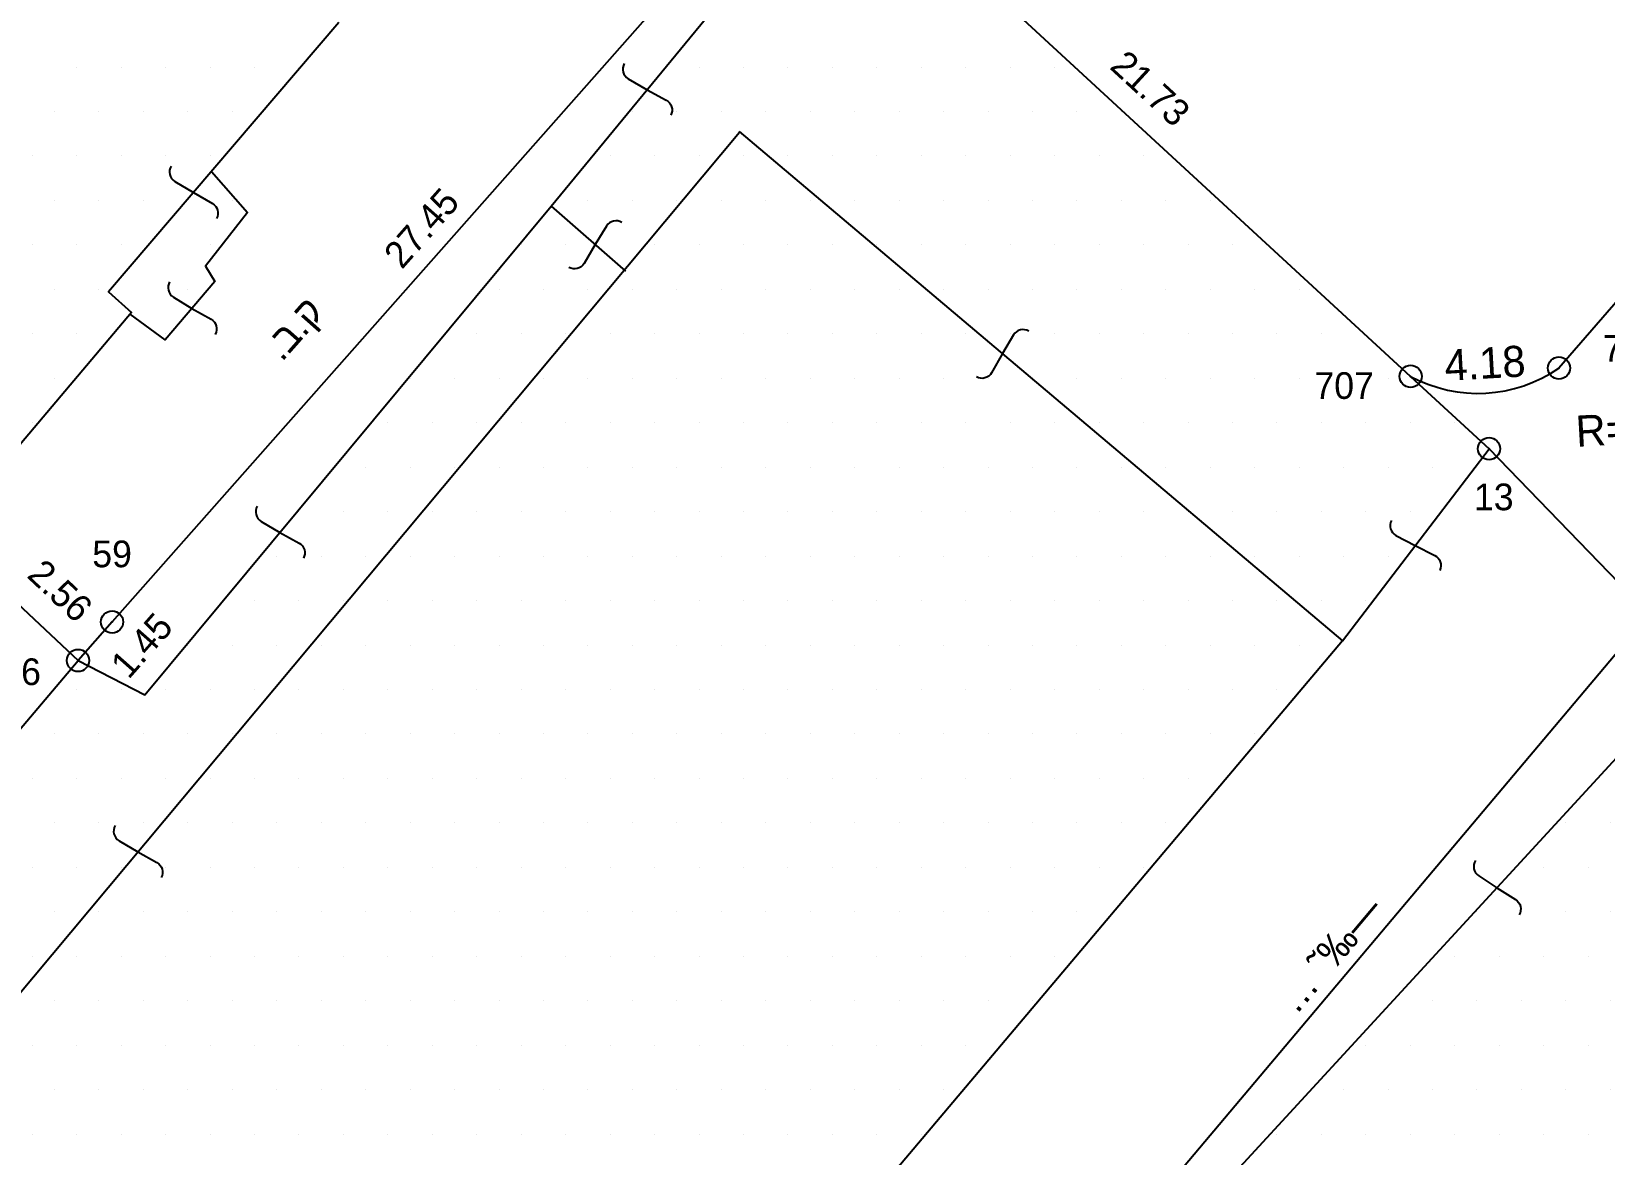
# Model space of a CAD drawing. Header units: feet. Extents: x 199929 to 200372, y 746507 to 746908.
# Drawn here: x 200179.35 to 200223.59, y 746655.68 to 746687.25 of the extents above; entities that cross this region are included whole.
import ezdxf
from ezdxf.enums import TextEntityAlignment as Align

# ---------------------------------------------------------------- set-up
doc = ezdxf.new("R2010")
doc.units = ezdxf.units.FT
doc.header["$LTSCALE"] = 5
doc.header["$MEASUREMENT"] = 0
doc.layers.get('0').update_dxf_attribs({"linetype": 'CONTINUOUS'})
for name, color, linetype in [('1BATIM', 7, 'CONTINUOUS'), ('2NEW_PT', 7, 'CONTINUOUS'), ('701', 3, 'CONTINUOUS'), ('701_H', 3, 'CONTINUOUS'), ('723', 3, 'CONTINUOUS'), ('GVUL_C51-', 7, 'CONTINUOUS'), ('MIVNE-H', 7, 'CONTINUOUS'), ('OLD_FRONTS', 7, 'CONTINUOUS'), ('TR_ANOT_CHORD_L', 7, 'CONTINUOUS'), ('TR_ANOT_FRONTS', 7, 'CONTINUOUS'), ('TR_ANOT_L', 7, 'CONTINUOUS'), ('TR_ANOT_RADIUS', 7, 'CONTINUOUS')]:
    doc.layers.add(name, color=color, linetype=linetype)
doc.styles.add('TRHEBTXT', font='HEBTXT.SHX')

# ---------------------------------------------------------------- blocks, each defined once
blk = doc.blocks.new('TRP0002')
at = {"linetype": 'Continuous'}
blk.add_circle((0, 0, 3000), 0.5, dxfattribs=at)
blk.add_point((0, 0))
at = {"style": 'TRHEBTXT', "flags": 8}
blk.add_attdef('NAME', text='', height=1.199999999999999, dxfattribs=at).set_placement((0, 2.099999999976716), align=Align.BOTTOM_CENTER)
blk.add_attdef('HIGHTM', text='', height=1.6, dxfattribs=at).set_placement((-1, 0), align=Align.RIGHT)
blk.add_attdef('HIGHTC', (1, 0), '', height=1.6, dxfattribs=at)
blk.add_attdef('MARK', text='', height=2, dxfattribs=at).set_placement((0, -1.300000000046566), align=Align.TOP_CENTER)
blk = doc.blocks.new('*X96')
at = {"color": 0}
for p, q in [((200180.625, 746686.2500000001), (200180.625, 746686.2500000001)), ((200181.875, 746686.2500000001), (200181.875, 746686.2500000001)), ((200183.125, 746686.2500000001), (200183.125, 746686.2500000001)), ((200184.375, 746686.2500000001), (200184.375, 746686.2500000001)), ((200185.625, 746686.2500000001), (200185.625, 746686.2500000001)), ((200186.875, 746686.2500000001), (200186.875, 746686.2500000001)), ((200172.5, 746685), (200172.5, 746685)), ((200173.75, 746685), (200173.75, 746685)), ((200175, 746685), (200175, 746685)), ((200176.25, 746685), (200176.25, 746685)), ((200177.5, 746685), (200177.5, 746685)), ((200178.75, 746685), (200178.75, 746685)), ((200180, 746685), (200180, 746685)), ((200181.25, 746685), (200181.25, 746685)), ((200182.5, 746685), (200182.5, 746685)), ((200183.75, 746685), (200183.75, 746685)), ((200185, 746685), (200185, 746685)), ((200170.625, 746683.75), (200170.625, 746683.75)), ((200171.875, 746683.75), (200171.875, 746683.75)), ((200173.125, 746683.75), (200173.125, 746683.75)), ((200174.375, 746683.75), (200174.375, 746683.75)), ((200175.625, 746683.75), (200175.625, 746683.75)), ((200176.875, 746683.75), (200176.875, 746683.75)), ((200178.125, 746683.75), (200178.125, 746683.75)), ((200179.375, 746683.75), (200179.375, 746683.75)), ((200180.625, 746683.75), (200180.625, 746683.75)), ((200181.875, 746683.75), (200181.875, 746683.75)), ((200183.125, 746683.75), (200183.125, 746683.75)), ((200184.375, 746683.75), (200184.375, 746683.75)), ((200171.25, 746682.5), (200171.25, 746682.5)), ((200172.5, 746682.5), (200172.5, 746682.5)), ((200173.75, 746682.5), (200173.75, 746682.5)), ((200175, 746682.5), (200175, 746682.5)), ((200176.25, 746682.5), (200176.25, 746682.5)), ((200177.5, 746682.5), (200177.5, 746682.5)), ((200178.75, 746682.5), (200178.75, 746682.5)), ((200180, 746682.5), (200180, 746682.5)), ((200181.25, 746682.5), (200181.25, 746682.5)), ((200182.5, 746682.5), (200182.5, 746682.5)), ((200173.125, 746681.25), (200173.125, 746681.25)), ((200174.375, 746681.25), (200174.375, 746681.25)), ((200175.625, 746681.25), (200175.625, 746681.25)), ((200176.875, 746681.25), (200176.875, 746681.25)), ((200178.125, 746681.25), (200178.125, 746681.25)), ((200179.375, 746681.25), (200179.375, 746681.25)), ((200180.625, 746681.25), (200180.625, 746681.25)), ((200181.875, 746681.25), (200181.875, 746681.25)), ((200175, 746680), (200175, 746680)), ((200176.25, 746680), (200176.25, 746680)), ((200177.5, 746680), (200177.5, 746680)), ((200178.75, 746680), (200178.75, 746680)), ((200180, 746680), (200180, 746680)), ((200181.25, 746680), (200181.25, 746680)), ((200175.625, 746678.7500000001), (200175.625, 746678.7500000001)), ((200176.875, 746678.7500000001), (200176.875, 746678.7500000001)), ((200178.125, 746678.7500000001), (200178.125, 746678.7500000001)), ((200179.375, 746678.7500000001), (200179.375, 746678.7500000001)), ((200180.625, 746678.7500000001), (200180.625, 746678.7500000001)), ((200177.5, 746677.5), (200177.5, 746677.5)), ((200178.75, 746677.5), (200178.75, 746677.5)), ((200180, 746677.5), (200180, 746677.5)), ((200178.125, 746676.25), (200178.125, 746676.25)), ((200179.375, 746676.25), (200179.375, 746676.25))]:
    blk.add_line(p, q, dxfattribs=at)
blk = doc.blocks.new('*X114')
at = {"color": 0}
for p, q in [((200185, 746682.5), (200185, 746682.5)), ((200184.375, 746681.25), (200184.375, 746681.25)), ((200183.75, 746680), (200183.75, 746680)), ((200183.125, 746678.7500000001), (200183.125, 746678.7500000001))]:
    blk.add_line(p, q, dxfattribs=at)
blk = doc.blocks.new('*X117')
at = {"color": 0}
for p, q in [((200225, 746667.5000000001), (200225, 746667.5000000001)), ((200224.375, 746666.2500000001), (200224.375, 746666.2500000001)), ((200225.625, 746666.2500000001), (200225.625, 746666.2500000001)), ((200222.5, 746665), (200222.5, 746665)), ((200223.75, 746665), (200223.75, 746665)), ((200225, 746665), (200225, 746665)), ((200226.25, 746665), (200226.25, 746665)), ((200227.5, 746665), (200227.5, 746665)), ((200221.875, 746663.75), (200221.875, 746663.75)), ((200223.125, 746663.75), (200223.125, 746663.75)), ((200224.375, 746663.75), (200224.375, 746663.75)), ((200225.625, 746663.75), (200225.625, 746663.75)), ((200226.875, 746663.75), (200226.875, 746663.75)), ((200228.125, 746663.75), (200228.125, 746663.75)), ((200220, 746662.5), (200220, 746662.5)), ((200221.25, 746662.5), (200221.25, 746662.5)), ((200222.5, 746662.5), (200222.5, 746662.5)), ((200223.75, 746662.5), (200223.75, 746662.5)), ((200225, 746662.5), (200225, 746662.5)), ((200226.25, 746662.5), (200226.25, 746662.5)), ((200227.5, 746662.5), (200227.5, 746662.5)), ((200228.75, 746662.5), (200228.75, 746662.5)), ((200230, 746662.5), (200230, 746662.5)), ((200219.375, 746661.25), (200219.375, 746661.25)), ((200220.625, 746661.25), (200220.625, 746661.25)), ((200221.875, 746661.25), (200221.875, 746661.25)), ((200223.125, 746661.25), (200223.125, 746661.25)), ((200224.375, 746661.25), (200224.375, 746661.25)), ((200225.625, 746661.25), (200225.625, 746661.25)), ((200226.875, 746661.25), (200226.875, 746661.25)), ((200228.125, 746661.25), (200228.125, 746661.25)), ((200229.375, 746661.25), (200229.375, 746661.25)), ((200230.625, 746661.25), (200230.625, 746661.25)), ((200218.75, 746660), (200218.75, 746660)), ((200220, 746660), (200220, 746660)), ((200221.25, 746660), (200221.25, 746660)), ((200222.5, 746660), (200222.5, 746660)), ((200223.75, 746660), (200223.75, 746660)), ((200225, 746660), (200225, 746660)), ((200226.25, 746660), (200226.25, 746660)), ((200227.5, 746660), (200227.5, 746660)), ((200228.75, 746660), (200228.75, 746660)), ((200230, 746660), (200230, 746660)), ((200231.25, 746660), (200231.25, 746660)), ((200232.5, 746660), (200232.5, 746660)), ((200216.875, 746658.75), (200216.875, 746658.75)), ((200218.125, 746658.75), (200218.125, 746658.75)), ((200219.375, 746658.75), (200219.375, 746658.75)), ((200220.625, 746658.75), (200220.625, 746658.75)), ((200221.875, 746658.75), (200221.875, 746658.75)), ((200223.125, 746658.75), (200223.125, 746658.75)), ((200224.375, 746658.75), (200224.375, 746658.75)), ((200225.625, 746658.75), (200225.625, 746658.75)), ((200226.875, 746658.75), (200226.875, 746658.75)), ((200228.125, 746658.75), (200228.125, 746658.75)), ((200229.375, 746658.75), (200229.375, 746658.75)), ((200230.625, 746658.75), (200230.625, 746658.75)), ((200231.875, 746658.75), (200231.875, 746658.75)), ((200233.125, 746658.75), (200233.125, 746658.75)), ((200234.375, 746658.75), (200234.375, 746658.75)), ((200216.25, 746657.5), (200216.25, 746657.5)), ((200217.5, 746657.5), (200217.5, 746657.5)), ((200218.75, 746657.5), (200218.75, 746657.5)), ((200220, 746657.5), (200220, 746657.5)), ((200221.25, 746657.5), (200221.25, 746657.5)), ((200222.5, 746657.5), (200222.5, 746657.5)), ((200223.75, 746657.5), (200223.75, 746657.5)), ((200225, 746657.5), (200225, 746657.5)), ((200226.25, 746657.5), (200226.25, 746657.5)), ((200227.5, 746657.5), (200227.5, 746657.5)), ((200228.75, 746657.5), (200228.75, 746657.5)), ((200230, 746657.5), (200230, 746657.5)), ((200231.25, 746657.5), (200231.25, 746657.5)), ((200232.5, 746657.5), (200232.5, 746657.5)), ((200214.375, 746656.2500000001), (200214.375, 746656.2500000001)), ((200215.625, 746656.2500000001), (200215.625, 746656.2500000001)), ((200216.875, 746656.2500000001), (200216.875, 746656.2500000001)), ((200218.125, 746656.2500000001), (200218.125, 746656.2500000001)), ((200219.375, 746656.2500000001), (200219.375, 746656.2500000001)), ((200220.625, 746656.2500000001), (200220.625, 746656.2500000001)), ((200221.875, 746656.2500000001), (200221.875, 746656.2500000001)), ((200223.125, 746656.2500000001), (200223.125, 746656.2500000001)), ((200224.375, 746656.2500000001), (200224.375, 746656.2500000001)), ((200225.625, 746656.2500000001), (200225.625, 746656.2500000001)), ((200226.875, 746656.2500000001), (200226.875, 746656.2500000001)), ((200228.125, 746656.2500000001), (200228.125, 746656.2500000001)), ((200229.375, 746656.2500000001), (200229.375, 746656.2500000001)), ((200230.625, 746656.2500000001), (200230.625, 746656.2500000001)), ((200231.875, 746656.2500000001), (200231.875, 746656.2500000001)), ((200213.75, 746655), (200213.75, 746655)), ((200215, 746655), (200215, 746655)), ((200216.25, 746655), (200216.25, 746655)), ((200217.5, 746655), (200217.5, 746655)), ((200218.75, 746655), (200218.75, 746655)), ((200220, 746655), (200220, 746655)), ((200221.25, 746655), (200221.25, 746655)), ((200222.5, 746655), (200222.5, 746655)), ((200223.75, 746655), (200223.75, 746655)), ((200225, 746655), (200225, 746655)), ((200226.25, 746655), (200226.25, 746655)), ((200227.5, 746655), (200227.5, 746655)), ((200228.75, 746655), (200228.75, 746655)), ((200230, 746655), (200230, 746655)), ((200213.125, 746653.75), (200213.125, 746653.75)), ((200214.375, 746653.75), (200214.375, 746653.75)), ((200215.625, 746653.75), (200215.625, 746653.75)), ((200216.875, 746653.75), (200216.875, 746653.75)), ((200218.125, 746653.75), (200218.125, 746653.75)), ((200219.375, 746653.75), (200219.375, 746653.75)), ((200220.625, 746653.75), (200220.625, 746653.75)), ((200221.875, 746653.75), (200221.875, 746653.75)), ((200223.125, 746653.75), (200223.125, 746653.75)), ((200224.375, 746653.75), (200224.375, 746653.75)), ((200225.625, 746653.75), (200225.625, 746653.75)), ((200226.875, 746653.75), (200226.875, 746653.75)), ((200228.125, 746653.75), (200228.125, 746653.75)), ((200229.375, 746653.75), (200229.375, 746653.75)), ((200213.75, 746652.5), (200213.75, 746652.5)), ((200215, 746652.5), (200215, 746652.5)), ((200216.25, 746652.5), (200216.25, 746652.5)), ((200217.5, 746652.5), (200217.5, 746652.5)), ((200218.75, 746652.5), (200218.75, 746652.5)), ((200220, 746652.5), (200220, 746652.5)), ((200221.25, 746652.5), (200221.25, 746652.5)), ((200222.5, 746652.5), (200222.5, 746652.5)), ((200223.75, 746652.5), (200223.75, 746652.5)), ((200225, 746652.5), (200225, 746652.5)), ((200226.25, 746652.5), (200226.25, 746652.5)), ((200227.5, 746652.5), (200227.5, 746652.5)), ((200215.625, 746651.25), (200215.625, 746651.25)), ((200216.875, 746651.25), (200216.875, 746651.25)), ((200218.125, 746651.25), (200218.125, 746651.25)), ((200219.375, 746651.25), (200219.375, 746651.25)), ((200220.625, 746651.25), (200220.625, 746651.25)), ((200221.875, 746651.25), (200221.875, 746651.25)), ((200223.125, 746651.25), (200223.125, 746651.25)), ((200224.375, 746651.25), (200224.375, 746651.25)), ((200225.625, 746651.25), (200225.625, 746651.25)), ((200226.875, 746651.25), (200226.875, 746651.25)), ((200216.25, 746650), (200216.25, 746650)), ((200217.5, 746650), (200217.5, 746650)), ((200218.75, 746650), (200218.75, 746650)), ((200220, 746650), (200220, 746650)), ((200221.25, 746650), (200221.25, 746650)), ((200222.5, 746650), (200222.5, 746650)), ((200223.75, 746650), (200223.75, 746650)), ((200225, 746650), (200225, 746650)), ((200226.25, 746650), (200226.25, 746650)), ((200218.125, 746648.7500000001), (200218.125, 746648.7500000001)), ((200219.375, 746648.7500000001), (200219.375, 746648.7500000001)), ((200220.625, 746648.7500000001), (200220.625, 746648.7500000001)), ((200221.875, 746648.7500000001), (200221.875, 746648.7500000001)), ((200223.125, 746648.7500000001), (200223.125, 746648.7500000001)), ((200224.375, 746648.7500000001), (200224.375, 746648.7500000001)), ((200220, 746647.5), (200220, 746647.5)), ((200221.25, 746647.5), (200221.25, 746647.5)), ((200222.5, 746647.5), (200222.5, 746647.5)), ((200223.75, 746647.5), (200223.75, 746647.5)), ((200220.625, 746646.25), (200220.625, 746646.25)), ((200221.875, 746646.25), (200221.875, 746646.25))]:
    blk.add_line(p, q, dxfattribs=at)
blk = doc.blocks.new('ANOT13')
at = {"style": 'TRHEBTXT', "flags": 8}
blk.add_attdef('TEXT', text='', height=1.28, dxfattribs=at).set_placement((0.0441220644495495, -1.475436180035057), align=Align.TOP_CENTER)
blk = doc.blocks.new('TR_FRONT')
at = {"style": 'TRHEBTXT', "flags": 8}
blk.add_attdef('FRONT', text='', height=1.199999999999999, dxfattribs=at).set_placement((0, -1), align=Align.TOP_CENTER)
blk = doc.blocks.new('ANOT105')
blk.add_lwpolyline([(0.2548387223418755, 1.539248901570127, 0.4142135623730951), (-0.1578795218983481, 0.965085465890645), (1e-16, 0), (0.1839900939740541, -0.9680819344707191, -0.4142135623730951), (-0.2130703997891993, -1.553182749965349)], format="xyb")
blk = doc.blocks.new('ANOT12')
at = {"style": 'TRHEBTXT', "flags": 8}
blk.add_attdef('TEXT', text='', height=1.28, dxfattribs=at).set_placement((0.0441220644495442, -1.47543618003506), align=Align.TOP_CENTER)
blk = doc.blocks.new('TR_ARCD')
at = {"style": 'TRHEBTXT', "flags": 8}
blk.add_attdef('ARCD', text='', height=1.399999999999999, dxfattribs=at).set_placement((0, -0.8), align=Align.TOP_CENTER)

msp = doc.modelspace()

# ---------------------------------------------------------------- linework, layer by layer
at = {"layer": '1BATIM'}
for p, q in [((200193.97, 746682.3399999999), (200202.15, 746692.28)), ((200216.22, 746670.12), (200220.34, 746675.52))]:
    msp.add_line(p, q, dxfattribs=at)
at = {"layer": '701'}
for p, q in [((200175.68, 746656.2199999999), (200199.26, 746684.42)), ((200199.25, 746684.4399999998), (200216.22, 746670.12)), ((200199.26, 746684.42), (200199.25, 746684.4399999998)), ((200216.22, 746670.12), (200179.63, 746626.78))]:
    msp.add_line(p, q, dxfattribs=at)
for points in [[(200187.9925228311, 746687.5), (200181.52, 746679.93), (200182.17, 746679.35), (200178.9200000001, 746675.51), (200168.63, 746684.4900000001)], [(200150.54, 746633.98), (200180.6622791263, 746669.566978931), (200182.54, 746668.6), (200193.97, 746682.3399999999), (200196.0592921757, 746680.5126312891)], [(200224.79, 746667.7700000001), (200211.81, 746653.67), (200221.66, 746645), (200234.49, 746658.7200000002), (200224.79, 746667.7700000001)]]:
    msp.add_lwpolyline(points, dxfattribs=at)
at = {"layer": '701_H'}
for p, q in [((200199.375, 746683.75), (200199.375, 746683.75)), ((200198.75, 746682.5), (200198.75, 746682.5)), ((200200, 746682.5), (200200, 746682.5)), ((200201.25, 746682.5), (200201.25, 746682.5)), ((200196.875, 746681.25), (200196.875, 746681.25)), ((200198.125, 746681.25), (200198.125, 746681.25)), ((200199.375, 746681.25), (200199.375, 746681.25)), ((200200.625, 746681.25), (200200.625, 746681.25)), ((200201.875, 746681.25), (200201.875, 746681.25)), ((200196.25, 746680), (200196.25, 746680)), ((200197.5, 746680), (200197.5, 746680)), ((200198.75, 746680), (200198.75, 746680)), ((200200, 746680), (200200, 746680)), ((200201.25, 746680), (200201.25, 746680)), ((200202.5, 746680), (200202.5, 746680)), ((200203.75, 746680), (200203.75, 746680)), ((200195.625, 746678.7500000001), (200195.625, 746678.7500000001)), ((200196.875, 746678.7500000001), (200196.875, 746678.7500000001)), ((200198.125, 746678.7500000001), (200198.125, 746678.7500000001)), ((200199.375, 746678.7500000001), (200199.375, 746678.7500000001)), ((200200.625, 746678.7500000001), (200200.625, 746678.7500000001)), ((200201.875, 746678.7500000001), (200201.875, 746678.7500000001)), ((200203.125, 746678.7500000001), (200203.125, 746678.7500000001)), ((200204.375, 746678.7500000001), (200204.375, 746678.7500000001)), ((200205.625, 746678.7500000001), (200205.625, 746678.7500000001)), ((200193.75, 746677.5), (200193.75, 746677.5)), ((200195, 746677.5), (200195, 746677.5)), ((200196.25, 746677.5), (200196.25, 746677.5)), ((200197.5, 746677.5), (200197.5, 746677.5)), ((200198.75, 746677.5), (200198.75, 746677.5)), ((200200, 746677.5), (200200, 746677.5)), ((200201.25, 746677.5), (200201.25, 746677.5)), ((200202.5, 746677.5), (200202.5, 746677.5)), ((200203.75, 746677.5), (200203.75, 746677.5)), ((200205, 746677.5), (200205, 746677.5)), ((200206.25, 746677.5), (200206.25, 746677.5)), ((200193.125, 746676.25), (200193.125, 746676.25)), ((200194.375, 746676.25), (200194.375, 746676.25)), ((200195.625, 746676.25), (200195.625, 746676.25)), ((200196.875, 746676.25), (200196.875, 746676.25)), ((200198.125, 746676.25), (200198.125, 746676.25)), ((200199.375, 746676.25), (200199.375, 746676.25)), ((200200.625, 746676.25), (200200.625, 746676.25)), ((200201.875, 746676.25), (200201.875, 746676.25)), ((200203.125, 746676.25), (200203.125, 746676.25)), ((200204.375, 746676.25), (200204.375, 746676.25)), ((200205.625, 746676.25), (200205.625, 746676.25)), ((200206.875, 746676.25), (200206.875, 746676.25)), ((200208.125, 746676.25), (200208.125, 746676.25)), ((200192.5, 746675), (200192.5, 746675)), ((200193.75, 746675), (200193.75, 746675)), ((200195, 746675), (200195, 746675)), ((200196.25, 746675), (200196.25, 746675)), ((200197.5, 746675), (200197.5, 746675)), ((200198.75, 746675), (200198.75, 746675)), ((200200, 746675), (200200, 746675)), ((200201.25, 746675), (200201.25, 746675)), ((200202.5, 746675), (200202.5, 746675)), ((200203.75, 746675), (200203.75, 746675)), ((200205, 746675), (200205, 746675)), ((200206.25, 746675), (200206.25, 746675)), ((200207.5, 746675), (200207.5, 746675)), ((200208.75, 746675), (200208.75, 746675)), ((200210, 746675), (200210, 746675)), ((200190.625, 746673.75), (200190.625, 746673.75)), ((200191.875, 746673.75), (200191.875, 746673.75)), ((200193.125, 746673.75), (200193.125, 746673.75)), ((200194.375, 746673.75), (200194.375, 746673.75)), ((200195.625, 746673.75), (200195.625, 746673.75)), ((200196.875, 746673.75), (200196.875, 746673.75)), ((200198.125, 746673.75), (200198.125, 746673.75)), ((200199.375, 746673.75), (200199.375, 746673.75)), ((200200.625, 746673.75), (200200.625, 746673.75)), ((200201.875, 746673.75), (200201.875, 746673.75)), ((200203.125, 746673.75), (200203.125, 746673.75)), ((200204.375, 746673.75), (200204.375, 746673.75)), ((200205.625, 746673.75), (200205.625, 746673.75)), ((200206.875, 746673.75), (200206.875, 746673.75)), ((200208.125, 746673.75), (200208.125, 746673.75)), ((200209.375, 746673.75), (200209.375, 746673.75)), ((200210.625, 746673.75), (200210.625, 746673.75)), ((200211.875, 746673.75), (200211.875, 746673.75)), ((200190, 746672.5000000001), (200190, 746672.5000000001)), ((200191.25, 746672.5000000001), (200191.25, 746672.5000000001)), ((200192.5, 746672.5000000001), (200192.5, 746672.5000000001)), ((200193.75, 746672.5000000001), (200193.75, 746672.5000000001)), ((200195, 746672.5000000001), (200195, 746672.5000000001)), ((200196.25, 746672.5000000001), (200196.25, 746672.5000000001)), ((200197.5, 746672.5000000001), (200197.5, 746672.5000000001)), ((200198.75, 746672.5000000001), (200198.75, 746672.5000000001)), ((200200, 746672.5000000001), (200200, 746672.5000000001)), ((200201.25, 746672.5000000001), (200201.25, 746672.5000000001)), ((200202.5, 746672.5000000001), (200202.5, 746672.5000000001)), ((200203.75, 746672.5000000001), (200203.75, 746672.5000000001)), ((200205, 746672.5000000001), (200205, 746672.5000000001)), ((200206.25, 746672.5000000001), (200206.25, 746672.5000000001)), ((200207.5, 746672.5000000001), (200207.5, 746672.5000000001)), ((200208.75, 746672.5000000001), (200208.75, 746672.5000000001)), ((200210, 746672.5000000001), (200210, 746672.5000000001)), ((200211.25, 746672.5000000001), (200211.25, 746672.5000000001)), ((200212.5, 746672.5000000001), (200212.5, 746672.5000000001)), ((200189.375, 746671.25), (200189.375, 746671.25)), ((200190.625, 746671.25), (200190.625, 746671.25)), ((200191.875, 746671.25), (200191.875, 746671.25)), ((200193.125, 746671.25), (200193.125, 746671.25)), ((200194.375, 746671.25), (200194.375, 746671.25)), ((200195.625, 746671.25), (200195.625, 746671.25)), ((200196.875, 746671.25), (200196.875, 746671.25)), ((200198.125, 746671.25), (200198.125, 746671.25)), ((200199.375, 746671.25), (200199.375, 746671.25)), ((200200.625, 746671.25), (200200.625, 746671.25)), ((200201.875, 746671.25), (200201.875, 746671.25)), ((200203.125, 746671.25), (200203.125, 746671.25)), ((200204.375, 746671.25), (200204.375, 746671.25)), ((200205.625, 746671.25), (200205.625, 746671.25)), ((200206.875, 746671.25), (200206.875, 746671.25)), ((200208.125, 746671.25), (200208.125, 746671.25)), ((200209.375, 746671.25), (200209.375, 746671.25)), ((200210.625, 746671.25), (200210.625, 746671.25)), ((200211.875, 746671.25), (200211.875, 746671.25)), ((200213.125, 746671.25), (200213.125, 746671.25)), ((200214.375, 746671.25), (200214.375, 746671.25)), ((200187.5, 746670), (200187.5, 746670)), ((200188.75, 746670), (200188.75, 746670)), ((200190, 746670), (200190, 746670)), ((200191.25, 746670), (200191.25, 746670)), ((200192.5, 746670), (200192.5, 746670)), ((200193.75, 746670), (200193.75, 746670)), ((200195, 746670), (200195, 746670)), ((200196.25, 746670), (200196.25, 746670)), ((200197.5, 746670), (200197.5, 746670)), ((200198.75, 746670), (200198.75, 746670)), ((200200, 746670), (200200, 746670)), ((200201.25, 746670), (200201.25, 746670)), ((200202.5, 746670), (200202.5, 746670)), ((200203.75, 746670), (200203.75, 746670)), ((200205, 746670), (200205, 746670)), ((200206.25, 746670), (200206.25, 746670)), ((200207.5, 746670), (200207.5, 746670)), ((200208.75, 746670), (200208.75, 746670)), ((200210, 746670), (200210, 746670)), ((200211.25, 746670), (200211.25, 746670)), ((200212.5, 746670), (200212.5, 746670)), ((200213.75, 746670), (200213.75, 746670)), ((200215, 746670), (200215, 746670)), ((200186.875, 746668.75), (200186.875, 746668.75)), ((200188.125, 746668.75), (200188.125, 746668.75)), ((200189.375, 746668.75), (200189.375, 746668.75)), ((200190.625, 746668.75), (200190.625, 746668.75)), ((200191.875, 746668.75), (200191.875, 746668.75)), ((200193.125, 746668.75), (200193.125, 746668.75)), ((200194.375, 746668.75), (200194.375, 746668.75)), ((200195.625, 746668.75), (200195.625, 746668.75)), ((200196.875, 746668.75), (200196.875, 746668.75)), ((200198.125, 746668.75), (200198.125, 746668.75)), ((200199.375, 746668.75), (200199.375, 746668.75)), ((200200.625, 746668.75), (200200.625, 746668.75)), ((200201.875, 746668.75), (200201.875, 746668.75)), ((200203.125, 746668.75), (200203.125, 746668.75)), ((200204.375, 746668.75), (200204.375, 746668.75)), ((200205.625, 746668.75), (200205.625, 746668.75)), ((200206.875, 746668.75), (200206.875, 746668.75)), ((200208.125, 746668.75), (200208.125, 746668.75)), ((200209.375, 746668.75), (200209.375, 746668.75)), ((200210.625, 746668.75), (200210.625, 746668.75)), ((200211.875, 746668.75), (200211.875, 746668.75)), ((200213.125, 746668.75), (200213.125, 746668.75)), ((200214.375, 746668.75), (200214.375, 746668.75)), ((200186.25, 746667.5000000001), (200186.25, 746667.5000000001)), ((200187.5, 746667.5000000001), (200187.5, 746667.5000000001)), ((200188.75, 746667.5000000001), (200188.75, 746667.5000000001)), ((200190, 746667.5000000001), (200190, 746667.5000000001)), ((200191.25, 746667.5000000001), (200191.25, 746667.5000000001)), ((200192.5, 746667.5000000001), (200192.5, 746667.5000000001)), ((200193.75, 746667.5000000001), (200193.75, 746667.5000000001)), ((200195, 746667.5000000001), (200195, 746667.5000000001)), ((200196.25, 746667.5000000001), (200196.25, 746667.5000000001)), ((200197.5, 746667.5000000001), (200197.5, 746667.5000000001)), ((200198.75, 746667.5000000001), (200198.75, 746667.5000000001)), ((200200, 746667.5000000001), (200200, 746667.5000000001)), ((200201.25, 746667.5000000001), (200201.25, 746667.5000000001)), ((200202.5, 746667.5000000001), (200202.5, 746667.5000000001)), ((200203.75, 746667.5000000001), (200203.75, 746667.5000000001)), ((200205, 746667.5000000001), (200205, 746667.5000000001)), ((200206.25, 746667.5000000001), (200206.25, 746667.5000000001)), ((200207.5, 746667.5000000001), (200207.5, 746667.5000000001)), ((200208.75, 746667.5000000001), (200208.75, 746667.5000000001)), ((200210, 746667.5000000001), (200210, 746667.5000000001)), ((200211.25, 746667.5000000001), (200211.25, 746667.5000000001)), ((200212.5, 746667.5000000001), (200212.5, 746667.5000000001)), ((200213.75, 746667.5000000001), (200213.75, 746667.5000000001)), ((200184.375, 746666.2500000001), (200184.375, 746666.2500000001)), ((200185.625, 746666.2500000001), (200185.625, 746666.2500000001)), ((200186.875, 746666.2500000001), (200186.875, 746666.2500000001)), ((200188.125, 746666.2500000001), (200188.125, 746666.2500000001)), ((200189.375, 746666.2500000001), (200189.375, 746666.2500000001)), ((200190.625, 746666.2500000001), (200190.625, 746666.2500000001)), ((200191.875, 746666.2500000001), (200191.875, 746666.2500000001)), ((200193.125, 746666.2500000001), (200193.125, 746666.2500000001)), ((200194.375, 746666.2500000001), (200194.375, 746666.2500000001)), ((200195.625, 746666.2500000001), (200195.625, 746666.2500000001)), ((200196.875, 746666.2500000001), (200196.875, 746666.2500000001)), ((200198.125, 746666.2500000001), (200198.125, 746666.2500000001)), ((200199.375, 746666.2500000001), (200199.375, 746666.2500000001)), ((200200.625, 746666.2500000001), (200200.625, 746666.2500000001)), ((200201.875, 746666.2500000001), (200201.875, 746666.2500000001)), ((200203.125, 746666.2500000001), (200203.125, 746666.2500000001)), ((200204.375, 746666.2500000001), (200204.375, 746666.2500000001)), ((200205.625, 746666.2500000001), (200205.625, 746666.2500000001)), ((200206.875, 746666.2500000001), (200206.875, 746666.2500000001)), ((200208.125, 746666.2500000001), (200208.125, 746666.2500000001)), ((200209.375, 746666.2500000001), (200209.375, 746666.2500000001)), ((200210.625, 746666.2500000001), (200210.625, 746666.2500000001)), ((200211.875, 746666.2500000001), (200211.875, 746666.2500000001)), ((200183.75, 746665), (200183.75, 746665)), ((200185, 746665), (200185, 746665)), ((200186.25, 746665), (200186.25, 746665)), ((200187.5, 746665), (200187.5, 746665)), ((200188.75, 746665), (200188.75, 746665)), ((200190, 746665), (200190, 746665)), ((200191.25, 746665), (200191.25, 746665)), ((200192.5, 746665), (200192.5, 746665)), ((200193.75, 746665), (200193.75, 746665)), ((200195, 746665), (200195, 746665)), ((200196.25, 746665), (200196.25, 746665)), ((200197.5, 746665), (200197.5, 746665)), ((200198.75, 746665), (200198.75, 746665)), ((200200, 746665), (200200, 746665)), ((200201.25, 746665), (200201.25, 746665)), ((200202.5, 746665), (200202.5, 746665)), ((200203.75, 746665), (200203.75, 746665)), ((200205, 746665), (200205, 746665)), ((200206.25, 746665), (200206.25, 746665)), ((200207.5, 746665), (200207.5, 746665)), ((200208.75, 746665), (200208.75, 746665)), ((200210, 746665), (200210, 746665)), ((200211.25, 746665), (200211.25, 746665)), ((200183.125, 746663.75), (200183.125, 746663.75)), ((200184.375, 746663.75), (200184.375, 746663.75)), ((200185.625, 746663.75), (200185.625, 746663.75)), ((200186.875, 746663.75), (200186.875, 746663.75)), ((200188.125, 746663.75), (200188.125, 746663.75)), ((200189.375, 746663.75), (200189.375, 746663.75)), ((200190.625, 746663.75), (200190.625, 746663.75)), ((200191.875, 746663.75), (200191.875, 746663.75)), ((200193.125, 746663.75), (200193.125, 746663.75)), ((200194.375, 746663.75), (200194.375, 746663.75)), ((200195.625, 746663.75), (200195.625, 746663.75)), ((200196.875, 746663.75), (200196.875, 746663.75)), ((200198.125, 746663.75), (200198.125, 746663.75)), ((200199.375, 746663.75), (200199.375, 746663.75)), ((200200.625, 746663.75), (200200.625, 746663.75)), ((200201.875, 746663.75), (200201.875, 746663.75)), ((200203.125, 746663.75), (200203.125, 746663.75)), ((200204.375, 746663.75), (200204.375, 746663.75)), ((200205.625, 746663.75), (200205.625, 746663.75)), ((200206.875, 746663.75), (200206.875, 746663.75)), ((200208.125, 746663.75), (200208.125, 746663.75)), ((200209.375, 746663.75), (200209.375, 746663.75)), ((200210.625, 746663.75), (200210.625, 746663.75)), ((200181.25, 746662.5), (200181.25, 746662.5)), ((200182.5, 746662.5), (200182.5, 746662.5)), ((200183.75, 746662.5), (200183.75, 746662.5)), ((200185, 746662.5), (200185, 746662.5)), ((200186.25, 746662.5), (200186.25, 746662.5)), ((200187.5, 746662.5), (200187.5, 746662.5)), ((200188.75, 746662.5), (200188.75, 746662.5)), ((200190, 746662.5), (200190, 746662.5)), ((200191.25, 746662.5), (200191.25, 746662.5)), ((200192.5, 746662.5), (200192.5, 746662.5)), ((200193.75, 746662.5), (200193.75, 746662.5)), ((200195, 746662.5), (200195, 746662.5)), ((200196.25, 746662.5), (200196.25, 746662.5)), ((200197.5, 746662.5), (200197.5, 746662.5)), ((200198.75, 746662.5), (200198.75, 746662.5)), ((200200, 746662.5), (200200, 746662.5)), ((200201.25, 746662.5), (200201.25, 746662.5)), ((200202.5, 746662.5), (200202.5, 746662.5)), ((200203.75, 746662.5), (200203.75, 746662.5)), ((200205, 746662.5), (200205, 746662.5)), ((200206.25, 746662.5), (200206.25, 746662.5)), ((200207.5, 746662.5), (200207.5, 746662.5)), ((200208.75, 746662.5), (200208.75, 746662.5)), ((200180.625, 746661.25), (200180.625, 746661.25)), ((200181.875, 746661.25), (200181.875, 746661.25)), ((200183.125, 746661.25), (200183.125, 746661.25)), ((200184.375, 746661.25), (200184.375, 746661.25)), ((200185.625, 746661.25), (200185.625, 746661.25)), ((200186.875, 746661.25), (200186.875, 746661.25)), ((200188.125, 746661.25), (200188.125, 746661.25)), ((200189.375, 746661.25), (200189.375, 746661.25)), ((200190.625, 746661.25), (200190.625, 746661.25)), ((200191.875, 746661.25), (200191.875, 746661.25)), ((200193.125, 746661.25), (200193.125, 746661.25)), ((200194.375, 746661.25), (200194.375, 746661.25)), ((200195.625, 746661.25), (200195.625, 746661.25)), ((200196.875, 746661.25), (200196.875, 746661.25)), ((200198.125, 746661.25), (200198.125, 746661.25)), ((200199.375, 746661.25), (200199.375, 746661.25)), ((200200.625, 746661.25), (200200.625, 746661.25)), ((200201.875, 746661.25), (200201.875, 746661.25)), ((200203.125, 746661.25), (200203.125, 746661.25)), ((200204.375, 746661.25), (200204.375, 746661.25)), ((200205.625, 746661.25), (200205.625, 746661.25)), ((200206.875, 746661.25), (200206.875, 746661.25)), ((200208.125, 746661.25), (200208.125, 746661.25)), ((200180, 746660), (200180, 746660)), ((200181.25, 746660), (200181.25, 746660)), ((200182.5, 746660), (200182.5, 746660)), ((200183.75, 746660), (200183.75, 746660)), ((200185, 746660), (200185, 746660)), ((200186.25, 746660), (200186.25, 746660)), ((200187.5, 746660), (200187.5, 746660)), ((200188.75, 746660), (200188.75, 746660)), ((200190, 746660), (200190, 746660)), ((200191.25, 746660), (200191.25, 746660)), ((200192.5, 746660), (200192.5, 746660)), ((200193.75, 746660), (200193.75, 746660)), ((200195, 746660), (200195, 746660)), ((200196.25, 746660), (200196.25, 746660)), ((200197.5, 746660), (200197.5, 746660)), ((200198.75, 746660), (200198.75, 746660)), ((200200, 746660), (200200, 746660)), ((200201.25, 746660), (200201.25, 746660)), ((200202.5, 746660), (200202.5, 746660)), ((200203.75, 746660), (200203.75, 746660)), ((200205, 746660), (200205, 746660)), ((200206.25, 746660), (200206.25, 746660)), ((200207.5, 746660), (200207.5, 746660)), ((200179.375, 746658.75), (200179.375, 746658.75)), ((200180.625, 746658.75), (200180.625, 746658.75)), ((200181.875, 746658.75), (200181.875, 746658.75)), ((200183.125, 746658.75), (200183.125, 746658.75)), ((200184.375, 746658.75), (200184.375, 746658.75)), ((200185.625, 746658.75), (200185.625, 746658.75)), ((200186.875, 746658.75), (200186.875, 746658.75)), ((200188.125, 746658.75), (200188.125, 746658.75)), ((200189.375, 746658.75), (200189.375, 746658.75)), ((200190.625, 746658.75), (200190.625, 746658.75)), ((200191.875, 746658.75), (200191.875, 746658.75)), ((200193.125, 746658.75), (200193.125, 746658.75)), ((200194.375, 746658.75), (200194.375, 746658.75)), ((200195.625, 746658.75), (200195.625, 746658.75)), ((200196.875, 746658.75), (200196.875, 746658.75)), ((200198.125, 746658.75), (200198.125, 746658.75)), ((200199.375, 746658.75), (200199.375, 746658.75)), ((200200.625, 746658.75), (200200.625, 746658.75)), ((200201.875, 746658.75), (200201.875, 746658.75)), ((200203.125, 746658.75), (200203.125, 746658.75)), ((200204.375, 746658.75), (200204.375, 746658.75)), ((200205.625, 746658.75), (200205.625, 746658.75)), ((200180, 746657.5), (200180, 746657.5)), ((200181.25, 746657.5), (200181.25, 746657.5)), ((200182.5, 746657.5), (200182.5, 746657.5)), ((200183.75, 746657.5), (200183.75, 746657.5)), ((200185, 746657.5), (200185, 746657.5)), ((200186.25, 746657.5), (200186.25, 746657.5)), ((200187.5, 746657.5), (200187.5, 746657.5)), ((200188.75, 746657.5), (200188.75, 746657.5)), ((200190, 746657.5), (200190, 746657.5)), ((200191.25, 746657.5), (200191.25, 746657.5)), ((200192.5, 746657.5), (200192.5, 746657.5)), ((200193.75, 746657.5), (200193.75, 746657.5)), ((200195, 746657.5), (200195, 746657.5)), ((200196.25, 746657.5), (200196.25, 746657.5)), ((200197.5, 746657.5), (200197.5, 746657.5)), ((200198.75, 746657.5), (200198.75, 746657.5)), ((200200, 746657.5), (200200, 746657.5)), ((200201.25, 746657.5), (200201.25, 746657.5)), ((200202.5, 746657.5), (200202.5, 746657.5)), ((200203.75, 746657.5), (200203.75, 746657.5)), ((200205, 746657.5), (200205, 746657.5)), ((200179.375, 746656.2500000001), (200179.375, 746656.2500000001)), ((200180.625, 746656.2500000001), (200180.625, 746656.2500000001)), ((200181.875, 746656.2500000001), (200181.875, 746656.2500000001)), ((200183.125, 746656.2500000001), (200183.125, 746656.2500000001)), ((200184.375, 746656.2500000001), (200184.375, 746656.2500000001)), ((200185.625, 746656.2500000001), (200185.625, 746656.2500000001)), ((200186.875, 746656.2500000001), (200186.875, 746656.2500000001)), ((200188.125, 746656.2500000001), (200188.125, 746656.2500000001)), ((200189.375, 746656.2500000001), (200189.375, 746656.2500000001)), ((200190.625, 746656.2500000001), (200190.625, 746656.2500000001)), ((200191.875, 746656.2500000001), (200191.875, 746656.2500000001)), ((200193.125, 746656.2500000001), (200193.125, 746656.2500000001)), ((200194.375, 746656.2500000001), (200194.375, 746656.2500000001)), ((200195.625, 746656.2500000001), (200195.625, 746656.2500000001)), ((200196.875, 746656.2500000001), (200196.875, 746656.2500000001)), ((200198.125, 746656.2500000001), (200198.125, 746656.2500000001)), ((200199.375, 746656.2500000001), (200199.375, 746656.2500000001)), ((200200.625, 746656.2500000001), (200200.625, 746656.2500000001)), ((200201.875, 746656.2500000001), (200201.875, 746656.2500000001)), ((200203.125, 746656.2500000001), (200203.125, 746656.2500000001)), ((200204.375, 746656.2500000001), (200204.375, 746656.2500000001))]:
    msp.add_line(p, q, dxfattribs=at)
at = {"layer": '723'}
msp.add_lwpolyline([(200184.4161932038, 746683.3172700219), (200185.43, 746682.16), (200184.25, 746680.6500000001), (200184.51, 746680.2199999999), (200183.11, 746678.5799999998), (200182.1316581693, 746679.3046976523)], dxfattribs=at)
at = {"layer": 'GVUL_C51-'}
for p, q in [((200218.1337305467, 746677.5528244112), (200202.15, 746692.28)), ((200199.8040714714, 746691.2131234186), (200181.62, 746670.65)), ((200228.31, 746684.7199999999), (200222.304322415, 746677.7874738041)), ((200178.8, 746671.3199999998), (200180.6622791263, 746669.566978931)), ((200195.39, 746635.93), (200224.84, 746670.8700000001)), ((200181.62, 746670.65), (200180.6622791263, 746669.566978931))]:
    msp.add_line(p, q, dxfattribs=at)
for points in [[(200218.1337305467, 746677.5528244112), (200220.34, 746675.52)], [(200224.84, 746670.8700000001), (200220.34, 746675.52)]]:
    msp.add_lwpolyline(points, dxfattribs=at)
msp.add_arc((200220.0273934187, 746681.0761808972), 4, 241.7437523815219, 304.6967054730744, dxfattribs=at)
at = {"layer": 'MIVNE-H'}
for p, q in [((200198.125, 746686.2500000001), (200198.125, 746686.2500000001)), ((200199.375, 746686.2500000001), (200199.375, 746686.2500000001)), ((200200.625, 746686.2500000001), (200200.625, 746686.2500000001)), ((200201.875, 746686.2500000001), (200201.875, 746686.2500000001)), ((200203.125, 746686.2500000001), (200203.125, 746686.2500000001)), ((200204.375, 746686.2500000001), (200204.375, 746686.2500000001)), ((200205.625, 746686.2500000001), (200205.625, 746686.2500000001)), ((200206.875, 746686.2500000001), (200206.875, 746686.2500000001)), ((200208.125, 746686.2500000001), (200208.125, 746686.2500000001)), ((200196.25, 746685), (200196.25, 746685)), ((200197.5, 746685), (200197.5, 746685)), ((200198.75, 746685), (200198.75, 746685)), ((200200, 746685), (200200, 746685)), ((200201.25, 746685), (200201.25, 746685)), ((200202.5, 746685), (200202.5, 746685)), ((200203.75, 746685), (200203.75, 746685)), ((200205, 746685), (200205, 746685)), ((200206.25, 746685), (200206.25, 746685)), ((200207.5, 746685), (200207.5, 746685)), ((200208.75, 746685), (200208.75, 746685)), ((200210, 746685), (200210, 746685)), ((200195.625, 746683.75), (200195.625, 746683.75)), ((200196.875, 746683.75), (200196.875, 746683.75)), ((200198.125, 746683.75), (200198.125, 746683.75)), ((200200.625, 746683.75), (200200.625, 746683.75)), ((200201.875, 746683.75), (200201.875, 746683.75)), ((200203.125, 746683.75), (200203.125, 746683.75)), ((200204.375, 746683.75), (200204.375, 746683.75)), ((200205.625, 746683.75), (200205.625, 746683.75)), ((200206.875, 746683.75), (200206.875, 746683.75)), ((200208.125, 746683.75), (200208.125, 746683.75)), ((200209.375, 746683.75), (200209.375, 746683.75)), ((200210.625, 746683.75), (200210.625, 746683.75)), ((200195, 746682.5), (200195, 746682.5)), ((200196.25, 746682.5), (200196.25, 746682.5)), ((200197.5, 746682.5), (200197.5, 746682.5)), ((200202.5, 746682.5), (200202.5, 746682.5)), ((200203.75, 746682.5), (200203.75, 746682.5)), ((200205, 746682.5), (200205, 746682.5)), ((200206.25, 746682.5), (200206.25, 746682.5)), ((200207.5, 746682.5), (200207.5, 746682.5)), ((200208.75, 746682.5), (200208.75, 746682.5)), ((200210, 746682.5), (200210, 746682.5)), ((200211.25, 746682.5), (200211.25, 746682.5)), ((200212.5, 746682.5), (200212.5, 746682.5)), ((200193.125, 746681.25), (200193.125, 746681.25)), ((200194.375, 746681.25), (200194.375, 746681.25)), ((200203.125, 746681.25), (200203.125, 746681.25)), ((200204.375, 746681.25), (200204.375, 746681.25)), ((200205.625, 746681.25), (200205.625, 746681.25)), ((200206.875, 746681.25), (200206.875, 746681.25)), ((200208.125, 746681.25), (200208.125, 746681.25)), ((200209.375, 746681.25), (200209.375, 746681.25)), ((200210.625, 746681.25), (200210.625, 746681.25)), ((200211.875, 746681.25), (200211.875, 746681.25)), ((200213.125, 746681.25), (200213.125, 746681.25)), ((200192.5, 746680), (200192.5, 746680)), ((200193.75, 746680), (200193.75, 746680)), ((200195, 746680), (200195, 746680)), ((200205, 746680), (200205, 746680)), ((200206.25, 746680), (200206.25, 746680)), ((200207.5, 746680), (200207.5, 746680)), ((200208.75, 746680), (200208.75, 746680)), ((200210, 746680), (200210, 746680)), ((200211.25, 746680), (200211.25, 746680)), ((200212.5, 746680), (200212.5, 746680)), ((200213.75, 746680), (200213.75, 746680)), ((200215, 746680), (200215, 746680)), ((200191.875, 746678.7500000001), (200191.875, 746678.7500000001)), ((200193.125, 746678.7500000001), (200193.125, 746678.7500000001)), ((200194.375, 746678.7500000001), (200194.375, 746678.7500000001)), ((200206.875, 746678.7500000001), (200206.875, 746678.7500000001)), ((200208.125, 746678.7500000001), (200208.125, 746678.7500000001)), ((200209.375, 746678.7500000001), (200209.375, 746678.7500000001)), ((200210.625, 746678.7500000001), (200210.625, 746678.7500000001)), ((200211.875, 746678.7500000001), (200211.875, 746678.7500000001)), ((200213.125, 746678.7500000001), (200213.125, 746678.7500000001)), ((200214.375, 746678.7500000001), (200214.375, 746678.7500000001)), ((200215.625, 746678.7500000001), (200215.625, 746678.7500000001)), ((200190, 746677.5), (200190, 746677.5)), ((200191.25, 746677.5), (200191.25, 746677.5)), ((200192.5, 746677.5), (200192.5, 746677.5)), ((200207.5, 746677.5), (200207.5, 746677.5)), ((200208.75, 746677.5), (200208.75, 746677.5)), ((200210, 746677.5), (200210, 746677.5)), ((200211.25, 746677.5), (200211.25, 746677.5)), ((200212.5, 746677.5), (200212.5, 746677.5)), ((200213.75, 746677.5), (200213.75, 746677.5)), ((200215, 746677.5), (200215, 746677.5)), ((200216.25, 746677.5), (200216.25, 746677.5)), ((200217.5, 746677.5), (200217.5, 746677.5)), ((200189.375, 746676.25), (200189.375, 746676.25)), ((200190.625, 746676.25), (200190.625, 746676.25)), ((200191.875, 746676.25), (200191.875, 746676.25)), ((200209.375, 746676.25), (200209.375, 746676.25)), ((200210.625, 746676.25), (200210.625, 746676.25)), ((200211.875, 746676.25), (200211.875, 746676.25)), ((200213.125, 746676.25), (200213.125, 746676.25)), ((200214.375, 746676.25), (200214.375, 746676.25)), ((200215.625, 746676.25), (200215.625, 746676.25)), ((200216.875, 746676.25), (200216.875, 746676.25)), ((200218.125, 746676.25), (200218.125, 746676.25)), ((200219.375, 746676.25), (200219.375, 746676.25)), ((200188.75, 746675), (200188.75, 746675)), ((200190, 746675), (200190, 746675)), ((200191.25, 746675), (200191.25, 746675)), ((200211.25, 746675), (200211.25, 746675)), ((200212.5, 746675), (200212.5, 746675)), ((200213.75, 746675), (200213.75, 746675)), ((200215, 746675), (200215, 746675)), ((200216.25, 746675), (200216.25, 746675)), ((200217.5, 746675), (200217.5, 746675)), ((200218.75, 746675), (200218.75, 746675)), ((200186.875, 746673.75), (200186.875, 746673.75)), ((200188.125, 746673.75), (200188.125, 746673.75)), ((200189.375, 746673.75), (200189.375, 746673.75)), ((200213.125, 746673.75), (200213.125, 746673.75)), ((200214.375, 746673.75), (200214.375, 746673.75)), ((200215.625, 746673.75), (200215.625, 746673.75)), ((200216.875, 746673.75), (200216.875, 746673.75)), ((200218.125, 746673.75), (200218.125, 746673.75)), ((200186.25, 746672.5000000001), (200186.25, 746672.5000000001)), ((200187.5, 746672.5000000001), (200187.5, 746672.5000000001)), ((200188.75, 746672.5000000001), (200188.75, 746672.5000000001)), ((200213.75, 746672.5000000001), (200213.75, 746672.5000000001)), ((200215, 746672.5000000001), (200215, 746672.5000000001)), ((200216.25, 746672.5000000001), (200216.25, 746672.5000000001)), ((200217.5, 746672.5000000001), (200217.5, 746672.5000000001)), ((200185.625, 746671.25), (200185.625, 746671.25)), ((200186.875, 746671.25), (200186.875, 746671.25)), ((200188.125, 746671.25), (200188.125, 746671.25)), ((200215.625, 746671.25), (200215.625, 746671.25)), ((200216.875, 746671.25), (200216.875, 746671.25)), ((200183.75, 746670), (200183.75, 746670)), ((200185, 746670), (200185, 746670)), ((200186.25, 746670), (200186.25, 746670)), ((200180.625, 746668.75), (200180.625, 746668.75)), ((200181.875, 746668.75), (200181.875, 746668.75)), ((200183.125, 746668.75), (200183.125, 746668.75)), ((200184.375, 746668.75), (200184.375, 746668.75)), ((200185.625, 746668.75), (200185.625, 746668.75)), ((200180, 746667.5000000001), (200180, 746667.5000000001)), ((200181.25, 746667.5000000001), (200181.25, 746667.5000000001)), ((200182.5, 746667.5000000001), (200182.5, 746667.5000000001)), ((200183.75, 746667.5000000001), (200183.75, 746667.5000000001)), ((200185, 746667.5000000001), (200185, 746667.5000000001)), ((200179.375, 746666.2500000001), (200179.375, 746666.2500000001)), ((200180.625, 746666.2500000001), (200180.625, 746666.2500000001)), ((200181.875, 746666.2500000001), (200181.875, 746666.2500000001)), ((200183.125, 746666.2500000001), (200183.125, 746666.2500000001)), ((200180, 746665), (200180, 746665)), ((200181.25, 746665), (200181.25, 746665)), ((200182.5, 746665), (200182.5, 746665)), ((200179.375, 746663.75), (200179.375, 746663.75)), ((200180.625, 746663.75), (200180.625, 746663.75)), ((200181.875, 746663.75), (200181.875, 746663.75)), ((200180, 746662.5), (200180, 746662.5)), ((200179.375, 746661.25), (200179.375, 746661.25))]:
    msp.add_line(p, q, dxfattribs=at)

# ---------------------------------------------------------------- block references
at = {"layer": '2NEW_PT'}
ref = msp.add_blockref('TRP0002', (200222.3043224144, 746677.7874738034), dxfattribs=dict(at, xscale=0.625, yscale=0.625, zscale=0.625))
ref.add_attrib('NAME', '708', dxfattribs={"layer": '0', "height": 0.7499999999999996, "style": 'TRHEBTXT', "flags": 8}).set_placement((200224.3782846885, 746677.7410771593), align=Align.BOTTOM_CENTER)
ref = msp.add_blockref('TRP0002', (200218.1337305467, 746677.5528244112), dxfattribs=dict(at, xscale=0.625, yscale=0.625, zscale=0.625))
ref.add_attrib('NAME', '707', dxfattribs={"layer": '0', "height": 0.7499999999999996, "style": 'TRHEBTXT', "flags": 8}).set_placement((200216.264198371, 746676.6948794192), align=Align.BOTTOM_CENTER)
ref = msp.add_blockref('TRP0002', (200220.34, 746675.52), dxfattribs=dict(at, xscale=0.625, yscale=0.625, zscale=0.625))
ref.add_attrib('NAME', '13', dxfattribs={"layer": '0', "height": 0.75, "style": 'TRHEBTXT', "flags": 8}).set_placement((200220.4715150431, 746673.5652981772), align=Align.BOTTOM_CENTER)
at = {"layer": '2NEW_PT', "xscale": 0.625, "yscale": 0.625, "zscale": 0.625}
msp.add_blockref('TRP0002', (200181.62, 746670.65), dxfattribs=at).add_auto_attribs({'NAME': '59'})
at = {"layer": '2NEW_PT'}
ref = msp.add_blockref('TRP0002', (200180.6622791263, 746669.566978931), dxfattribs=dict(at, xscale=0.625, yscale=0.625, zscale=0.625))
ref.add_attrib('NAME', '506', dxfattribs={"layer": '0', "height": 0.75, "style": 'TRHEBTXT', "flags": 8}).set_placement((200178.7817890571, 746668.650507344), align=Align.BOTTOM_CENTER)
at = {"layer": '701_H'}
for name in ['*X96', '*X114', '*X117']:
    msp.add_blockref(name, (0, 0), dxfattribs=at)
at = {"layer": 'OLD_FRONTS'}
ref = msp.add_blockref('TR_FRONT', (200179.7311395631, 746670.4434894655), dxfattribs=dict(at, xscale=0.625, yscale=0.625, zscale=0.625, rotation=136.7310100087682))
ref.add_attrib('FRONT', '2.56', dxfattribs={"layer": '0', "height": 0.75, "rotation": 316.7310100087682, "style": 'TRHEBTXT', "flags": 8}).set_placement((200180.4203966495, 746671.8033904202), align=Align.TOP_CENTER)
ref = msp.add_blockref('TR_FRONT', (200181.1411395631, 746670.1084894654), dxfattribs=dict(at, xscale=0.625, yscale=0.625, zscale=0.625, rotation=228.5135119391803))
ref.add_attrib('FRONT', '1.45', dxfattribs={"layer": '0', "height": 0.75, "rotation": 48.51351193918032, "style": 'TRHEBTXT', "flags": 8}).set_placement((200182.1690664952, 746670.2429775655), align=Align.TOP_CENTER)
at = {"layer": 'TR_ANOT_CHORD_L'}
ref = msp.add_blockref('TR_ARCD', (200220.2756437672, 746676.9914926437), dxfattribs=dict(at, xscale=0.625, yscale=0.625, zscale=0.625, rotation=183.2202289075207))
ref.add_attrib('ARCD', '4.18', dxfattribs={"layer": '0', "height": 0.8749999999999996, "rotation": 3.220228907520611, "style": 'TRHEBTXT', "flags": 8}).set_placement((200220.1984045006, 746678.3643215097), align=Align.TOP_CENTER)
at = {"layer": 'TR_ANOT_FRONTS'}
ref = msp.add_blockref('TR_FRONT', (200210.1418652733, 746684.9164122057), dxfattribs=dict(at, xscale=0.625, yscale=0.625, zscale=0.625, rotation=137.3429839669797))
ref.add_attrib('FRONT', '21.73', dxfattribs={"layer": '0', "height": 0.7499999999999996, "rotation": 317.3429839669796, "style": 'TRHEBTXT', "flags": 8}).set_placement((200211.0735764624, 746685.9276190392), align=Align.TOP_CENTER)
ref = msp.add_blockref('TR_FRONT', (200190.7120357357, 746680.931561709), dxfattribs=dict(at, xscale=0.625, yscale=0.625, zscale=0.625, rotation=228.5135119422571))
ref.add_attrib('FRONT', '27.45', dxfattribs={"layer": '0', "height": 0.75, "rotation": 48.51351194225714, "style": 'TRHEBTXT', "flags": 8}).set_placement((200190.0378799366, 746681.975767535), align=Align.TOP_CENTER)
at = {"layer": 'TR_ANOT_L', "xscale": 0.6250000000000001, "yscale": 0.6250000000000001, "zscale": 0.6250000000000001}
for p, rotation in [((200196.6635294627, 746685.6130663637), 50.54775030251693), ((200183.9053159026, 746682.7197686657), 49.46880179364009), ((200195.2035640312, 746681.2610813406), 318.8259114028185), ((200183.8664281397, 746679.466101535), 49.51398845777171), ((200206.6537072268, 746678.1924403369), 319.8409188966394), ((200186.3381419799, 746673.1657454768), 50.24368381028948), ((200218.2611646476, 746672.7953128876), 52.65770969386423), ((200182.3419325338, 746664.187196669), 50.09863668019327), ((200220.5588830336, 746663.1737943584), 47.36834272234655)]:
    msp.add_blockref('ANOT105', p, dxfattribs=dict(at, rotation=rotation))
at = {"layer": 'TR_ANOT_L'}
ref = msp.add_blockref('ANOT12', (200189.0444639832, 746679.4565344965), dxfattribs=dict(at, xscale=0.625, yscale=0.625, zscale=0.625, rotation=48.51351194217771))
ref.add_attrib('TEXT', '.ב.ק', dxfattribs={"layer": '0', "height": 0.8000000000000002, "rotation": 48.51351194217771, "style": 'TRHEBTXT', "flags": 8}).set_placement((200186.4134268838, 746679.1704332724), align=Align.TOP_CENTER)
ref = msp.add_blockref('ANOT13', (200216.6649998114, 746661.1710354302), dxfattribs=dict(at, xscale=0.625, yscale=0.625, zscale=0.625, rotation=49.87334857626807))
ref.add_attrib('TEXT', '… ˜‰—', dxfattribs={"layer": '0', "height": 0.8000000000000002, "rotation": 49.87334857626808, "style": 'TRHEBTXT', "flags": 8}).set_placement((200215.5503559862, 746661.5748499638), align=Align.TOP_CENTER)
at = {"layer": 'TR_ANOT_RADIUS'}
ref = msp.add_blockref('TR_ARCD', (200220.2520894683, 746677.082496923), dxfattribs=dict(at, xscale=0.625, yscale=0.625, zscale=0.625, rotation=3.220228926179925))
ref.add_attrib('ARCD', 'R=4.00', dxfattribs={"layer": '0', "height": 0.8749999999999994, "rotation": 3.220228926179924, "style": 'TRHEBTXT', "flags": 8}).set_placement((200224.6519940763, 746676.5526868197), align=Align.TOP_CENTER)

doc.saveas('drawing.dxf')
